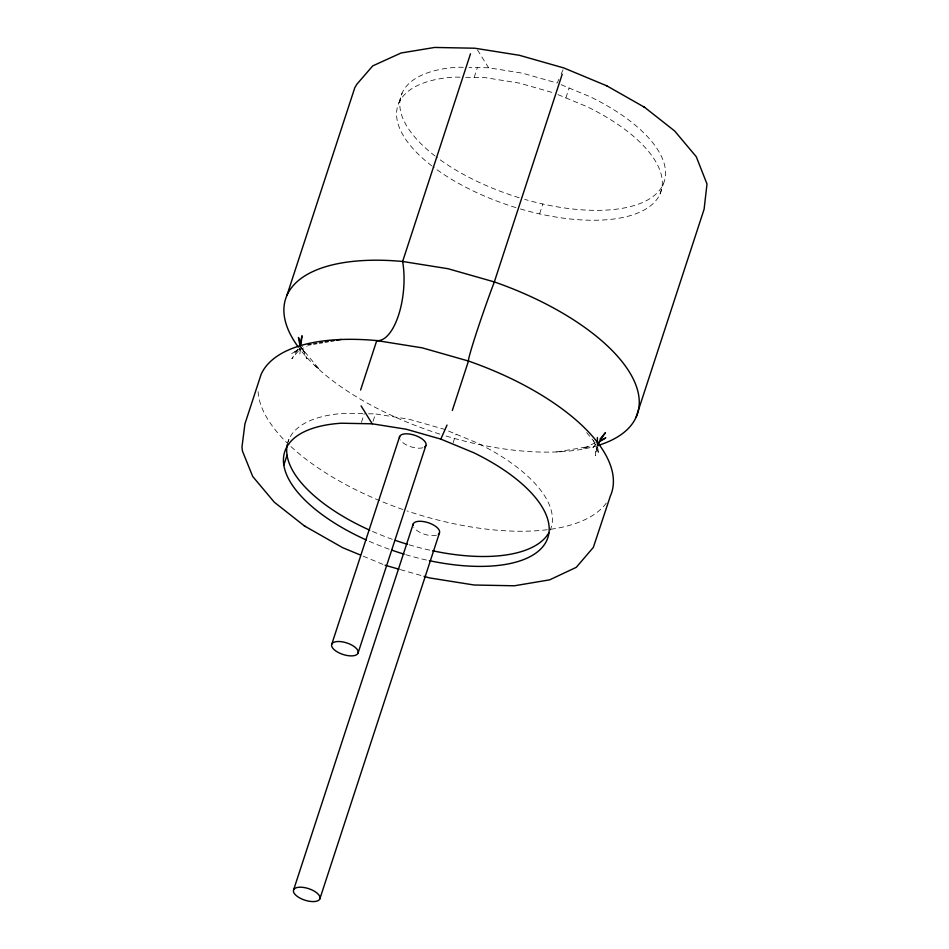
<?xml version="1.0" encoding="UTF-8"?>
<svg xmlns="http://www.w3.org/2000/svg" width="949" height="949" viewBox="0 0 949 949"><rect width="100%" height="100%" fill="white"/><g stroke="black" fill="none" stroke-linecap="round" stroke-linejoin="round"><path stroke-width="0.71" stroke-dasharray="4.75 3.56" d="M299.991 345.638L299.86 353.941L300.691 346.943M597.087 447.406L595.26 455.71L596.423 445.923A185.067 80.831 18.1 0 1 445.52 435.864M287.737 442.981L288.947 439.28M398.853 103.026L402.079 93.132M361.439 422.352L364.274 413.705M474.168 77.45L477.406 67.569M373.04 421.332L375.46 413.918L409.41 419.339L444.049 429.209L477.015 442.863A138.4 60.451 18.1 0 1 550.147 530.206M453.148 442.803L455.983 434.156M565.877 97.901L569.115 88.008M539.59 213.893L542.816 203.999M660.053 193.952L663.292 184.059M297.915 349.232L291.853 358.758L302.589 345.994M558.878 79.242L557.182 83.073L522.543 73.192L488.605 67.782L468.936 67.403M561.132 74.129L563.386 69.028M595.581 444.405L592.9 447.596L595.865 444.82M298.449 349.41L291.509 353.574L307.061 346.314M595.403 442.732L582.437 448.782L589.234 446.54L556.173 452.009L561.891 451.665M463.302 67.296L457.655 67.189A138.4 60.451 18.1 0 0 434.915 155.897M460.063 77.189L454.429 77.071A138.4 60.451 18.1 0 0 431.688 165.79M465.71 77.296L485.366 77.664L519.317 83.085L553.955 92.955M362.862 413.681L344.523 413.325A138.4 60.451 18.1 0 0 287.927 441.949M368.473 413.788L375.46 413.918M400.371 569.602L424.025 576.34M561.167 84.722L590.148 96.727A138.4 60.451 18.1 0 1 661.323 187.736A138.4 60.451 18.1 0 1 524.738 199.385M557.929 94.603L586.921 106.62A138.4 60.451 18.1 0 1 657.538 198.448A138.4 60.451 18.1 0 1 517.324 208.045M363.206 556.185L383.704 564.679M314.914 365.697L319.718 369.707L299.647 345.733L304.024 351.865L306.93 358.852L302.684 348.176M586.684 432.649L593.979 441.368M477.454 49.87L488.605 67.782M593.54 440.621L598.855 453.966L597.55 447.193M436.445 535.2A13.879 6.062 18.1 0 1 413.752 527.3M422.886 447.738A13.879 6.062 18.1 0 1 400.193 439.85M606.304 503.053A185.067 80.831 18.1 0 1 407.074 510.953M402.945 509.542A185.067 80.831 18.1 0 1 381.107 501.25M379.754 500.692A185.067 80.831 18.1 0 1 290.026 445.722M289.054 444.808A185.067 80.831 18.1 0 1 258.033 389.814M439.897 434.12A185.067 80.831 18.1 0 1 299.149 348.212M519.162 197.724A138.4 60.451 18.1 0 1 436.113 156.81M515.936 207.617A138.4 60.451 18.1 0 1 432.874 166.704M426.457 560.029A138.4 60.451 18.1 0 1 405.579 554.607M389.114 549.198A138.4 60.451 18.1 0 1 367.738 540.645M429.683 550.147A138.4 60.451 18.1 0 1 407.418 544.299M392.34 539.317A138.4 60.451 18.1 0 1 370.976 530.752"/><path stroke-width="1.42" d="M597.312 444.452L597.419 437.525M301.023 344.143L302.019 335.744L300.192 344.06M286.93 295.376L354.807 87.699L356.883 84.2L372.743 65.884L401.059 53.002L434.63 47.45L474.844 48.221L519.411 55.303L563.931 67.984L606.838 85.849M283.822 465.093L287.049 455.2M360.596 390.039L376.765 340.584A52.432 21.78 -84.7 0 0 398.533 315.234A52.432 21.78 -84.7 0 0 402.625 261.473L470.502 53.785M331.794 644.134L399.671 436.457M357.987 653.256A13.879 6.062 18.1 0 0 340.466 641.595A13.879 6.062 18.1 0 0 336.207 651.239A13.879 6.062 18.1 0 0 357.987 653.256L425.864 445.567M293.621 889.83L413.23 523.907M452.305 410.49L468.474 361.035A52.432 2.052 -70.8 0 1 476.493 332.613A52.432 2.052 -70.8 0 1 494.334 281.924L562.211 74.236M319.825 898.952A13.879 6.062 18.1 0 0 302.304 887.291A13.879 6.062 18.1 0 0 298.045 896.935A13.879 6.062 18.1 0 0 319.825 898.952L439.423 533.03M636.21 416.967L704.087 209.278L707.005 184.011L696.269 156.727L674.692 131.009L644.596 107.308L606.292 85.54M366.444 540.064A138.4 60.451 18.1 0 1 284.202 467.145A138.4 60.451 18.1 0 1 341.284 423.218L372.233 423.812L406.184 429.221L440.822 439.102L447.015 425.057M597.656 446.113L600.515 439.648L605.426 432.708L600.053 439.09M598.831 442.056L605.77 437.892L600.587 440.312M308.045 344.926L310.916 344.451M313.799 343.977L316.669 343.502M319.54 343.016L322.423 342.542M325.293 342.067L328.176 341.593M331.047 341.118L333.918 340.644M336.8 340.169L341.106 339.445M385.069 565.236L398.983 569.21M424.025 576.34L429.589 577.929L474.156 585.011L514.37 585.782L549.637 579.851L576.257 567.348L593.35 547.383L610.349 496.078A185.067 80.831 18.1 0 0 468.474 361.035L422.151 347.832L376.765 340.584A185.067 80.831 18.1 0 0 261.07 374.499L244.913 423.954L241.959 447.216L242.47 451.155L252.731 476.505L274.308 502.211L304.404 525.924L342.708 547.692L360.478 555.046M440.822 439.102L473.788 452.756A138.4 60.451 18.1 0 1 547.182 539.483A138.4 60.451 18.1 0 1 429.316 560.657M643.624 106.763L644.596 107.308M304.404 525.924L305.376 526.47M361.083 405.899L372.233 423.812M300.56 342.838L298.437 337.5L299.991 345.638M413.04 525.509A13.879 6.062 18.1 0 1 428.782 522.899A13.879 6.062 18.1 0 1 438.343 534.311M399.482 438.047A13.879 6.062 18.1 0 1 415.223 435.437A13.879 6.062 18.1 0 1 424.784 446.86M598 445.472A185.067 80.831 18.1 0 0 494.334 281.924L448.011 268.721L402.625 261.473A185.067 80.831 18.1 0 0 298.342 347.12M404.191 554.18A138.4 60.451 18.1 0 1 391.818 550.159M548.973 532.567A138.4 60.451 18.1 0 1 432.542 550.764M407.418 544.299A138.4 60.451 18.1 0 1 395.045 540.266M369.683 530.171A138.4 60.451 18.1 0 1 287.215 444.749"/></g></svg>
